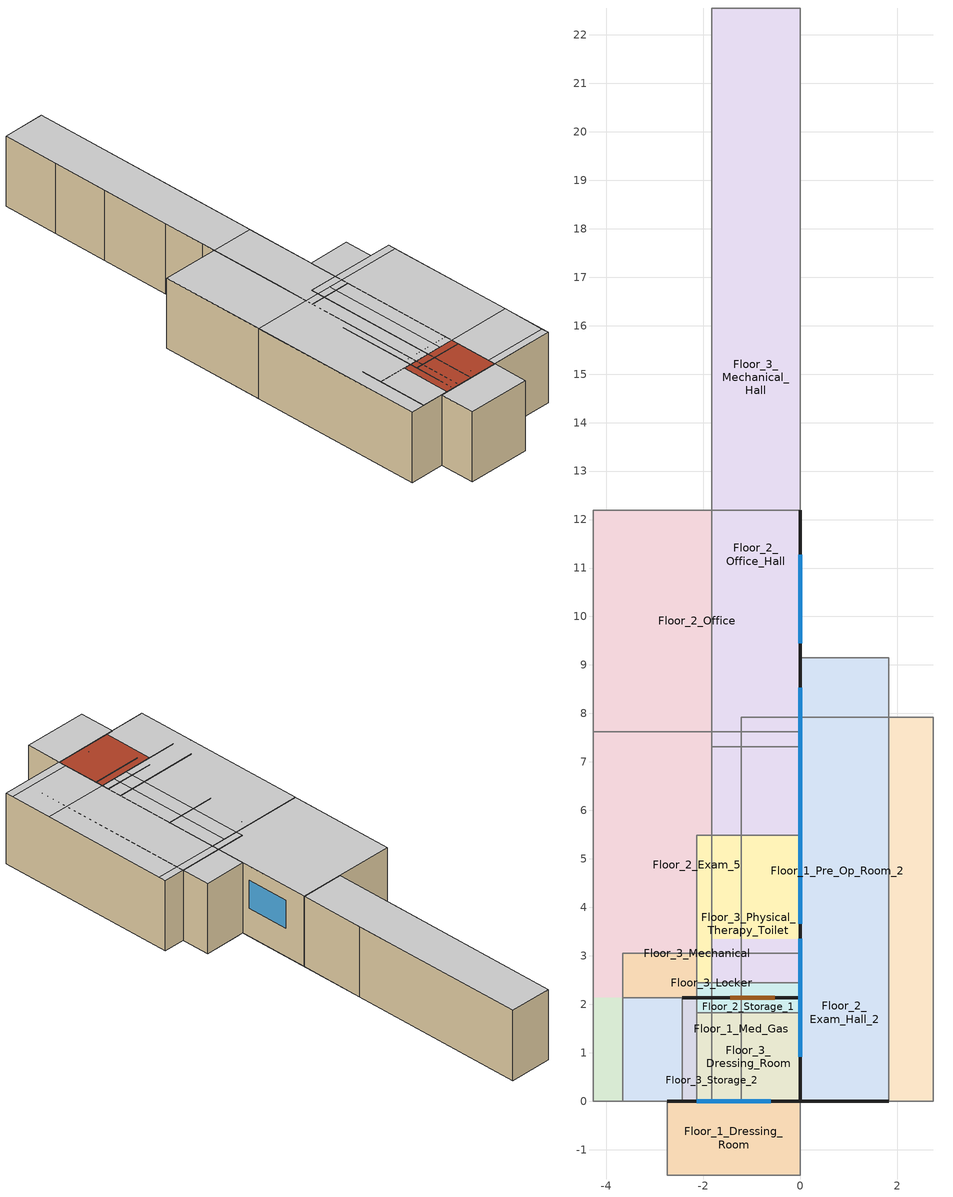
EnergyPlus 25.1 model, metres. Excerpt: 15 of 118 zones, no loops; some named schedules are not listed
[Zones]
Floor_1_Dressing_Room
 floor ground (Floor1DressingRoomSlab_Ffactor): 0,0 0,-1.52 -2.74,-1.52 -2.74,0 z0
 wall outside (ExtWall_MetalFramed_NonRes): 0,0 -2.74,0 z0:3.05
 wall to Floor_1_MRI_Toilet (IntWall_MetalFramed): 0,-1.52 0,0 z0:3.05
 wall to Floor_1_MRI_Control_Room (IntWall_MetalFramed): -2.74,0 -2.74,-1.52 z0:3.05
 wall to Floor_1_MRI_Hall (IntWall_MetalFramed): -2.74,-1.52 0,-1.52 z0:3.05
 window (FixedWindow_NonRes): -0.61,0 -2.13,0 z0.91:2.44
 ceiling to Floor_2_Work (IntFloor Reversed): 0,-1.52 0,0 -2.74,0 -2.74,-1.52 z3.05
Floor_1_Med_Gas
 floor ground (Floor1MedGasSlab_Ffactor): -2.44,0 -2.44,2.13 0,2.13 0,0 z0
 wall outside (ExtWall_MetalFramed_NonRes): 0,0 0,2.13 -2.44,2.13 z0:3.05
 wall to Floor_1_Utility_Hall (IntWall_MetalFramed): -2.44,0 0,0 z0:3.05
 wall to Floor_1_Storage (IntWall_MetalFramed): -2.44,2.13 -2.44,0 z0:3.05
 door (Swinging Door_con): -0.53,2.13 -1.44,2.13 z0:2.13
 roof outside (FlatRoof_WoodFramingAndOther_NonRes): -2.44,2.13 -2.44,0 0,0 0,2.13 z3.05
Floor_1_Pre_Op_Room_2
 floor adiabatic (IntFloor): 2.74,7.92 2.74,0 -1.22,0 -1.22,7.92 z0
 wall to Floor_1_Nourishment (IntWall_MetalFramed): 2.74,0 2.74,7.92 z0:3.05
 wall to Floor_1_Nurse_Station (IntWall_MetalFramed): -1.22,0 2.74,0 z0:3.05
 wall to Floor_1_Pre_Op_Hall (IntWall_MetalFramed): -1.22,7.92 -1.22,0 z0:3.05
 wall to Floor_1_Locker_Room_Hall (IntWall_MetalFramed): 2.74,7.92 -1.22,7.92 z0:3.05
 ceiling to Floor_2_Exam_Hall_1 (IntFloor Reversed): -1.22,0 -0.91,0 -0.91,0.3 -1.22,0.3 z3.05
 ceiling to Floor_2_Work_Hall (IntFloor Reversed): -1.22,7.92 -1.22,7.62 2.74,7.62 2.74,7.92 z3.05
 ceiling to Floor_2_Exam_2 (IntFloor Reversed): 2.74,0 2.74,0.3 -0.91,0.3 -0.91,0 z3.05
 ceiling to Floor_2_Reception_Hall (IntFloor Reversed): 2.74,0.3 2.74,2.13 -1.22,2.13 -1.22,0.3 z3.05
 ceiling to Floor_2_X_Ray (IntFloor Reversed): 2.74,2.13 2.74,7.62 -0.61,7.62 -0.61,2.13 z3.05
 ceiling to Floor_2_Scheduling_2 (IntFloor Reversed): -0.61,2.13 -0.61,7.62 -1.22,7.62 -1.22,2.13 z3.05
Floor_2_Exam_5
 floor to Floor_1_Electrical_Room (IntFloor): -4.27,0 -4.27,2.13 0,2.13 0,0 z0
 floor to Floor_1_Utility_Room (IntFloor): 0,7.62 0,2.13 -4.27,2.13 -4.27,7.62 z0
 wall outside (ExtWall_MetalFramed_NonRes): 0,0 0,7.62 z0:3.05
 wall to Floor_2_Utility (IntWall_MetalFramed): -4.27,0 0,0 z0:3.05
 wall to Floor_2_Office_Hall (IntWall_MetalFramed): -4.27,7.62 -4.27,0 z0:3.05
 wall to NE_Stair (IntWall_MetalFramed): 0,7.62 -4.27,7.62 z0:3.05
 window (FixedWindow_NonRes): 0,0.91 0,3.35 / 0,4.27 0,6.71 z1.22:2.44
Floor_2_Exam_Hall_2
 floor to Floor_1_Recovery_Room (IntFloor): 0,0 0,3.66 1.83,3.66 1.83,0 z0
 floor to Floor_1_Nurse_Hall (IntFloor): 0,3.66 0,6.1 1.83,6.1 1.83,3.66 z0
 floor to Floor_1_Nurse_Station (IntFloor): 0,6.1 0,8.84 1.83,8.84 1.83,6.1 z0
 floor to Floor_1_Nourishment (IntFloor): 0,9.14 0.3,9.14 0.3,8.84 0,8.84 z0
 floor to Floor_1_Clean (IntFloor): 1.83,8.84 0.3,8.84 0.3,9.14 1.83,9.14 z0
 wall outside (ExtWall_MetalFramed_NonRes): 0,0 1.83,0 z0:3.05
 wall to Floor_2_Exam_2 (IntWall_MetalFramed): 0,9.14 0,0 z0:3.05
 wall to Floor_2_Reception_Hall (IntWall_MetalFramed): 1.83,9.14 0,9.14 z0:3.05
 wall to Floor_2_Exam_3 (IntWall_MetalFramed): 1.83,0 1.83,9.14 z0:3.05
 ceiling to Floor_3_Undeveloped_1 (IntFloor Reversed): 1.83,9.14 0,9.14 0,0 1.83,0 z3.05
Floor_2_Office
 floor to Floor_1_Operating_Room_2 (IntFloor): 0,12.19 0,7.62 -4.27,7.62 -4.27,12.19 z0
 floor to Floor_1_Sub_Sterile (IntFloor): 0,7.62 0,3.35 -4.27,3.35 -4.27,7.62 z0
 floor to Floor_1_Operating_Room_1 (IntFloor): -4.27,0 -4.27,3.35 0,3.35 0,0 z0
 wall outside (ExtWall_MetalFramed_NonRes): 0,0 0,12.19 z0:3.05
 wall to Floor_2_Office_Hall (IntWall_MetalFramed): -4.27,12.19 -4.27,0 z0:3.05
 wall to Floor_2_Conference (IntWall_MetalFramed): -4.27,0 0,0 z0:3.05
 wall to Floor_2_Utility (IntWall_MetalFramed): 0,12.19 -4.27,12.19 z0:3.05
 window (FixedWindow_NonRes): 0,9.45 0,11.28 / 0,3.66 0,5.49 / 0,0.91 0,2.74 / 0,6.71 0,8.53 z1.22:2.44
 ceiling to Floor_3_Physical_Therapy_1 (IntFloor Reversed): 0,0 0,2.44 -4.27,2.44 -4.27,0 z3.05
 ceiling to Floor_3_Work (IntFloor Reversed): -4.27,12.19 -4.27,2.44 0,2.44 0,12.19 z3.05
Floor_2_Office_Hall
 floor to Floor_1_Operating_Room_1 (IntFloor): -1.83,3.35 0,3.35 0,0 -1.83,0 z0
 floor to Floor_1_Scrub (IntFloor): -1.83,7.62 0,7.62 0,3.35 -1.83,3.35 z0
 floor to Floor_1_Operating_Room_2 (IntFloor): -1.83,14.94 0,14.94 0,7.62 -1.83,7.62 z0
 floor to Floor_1_Utility_Janitor (IntFloor): -1.83,14.94 -1.83,17.07 0,17.07 0,14.94 z0
 floor to Floor_1_Utility_Room (IntFloor): 0,22.56 0,17.07 -1.83,17.07 -1.83,22.56 z0
 wall to Floor_2_Exam_6 (IntWall_MetalFramed): -1.83,22.56 -1.83,20.12 z0:3.05
 wall to Floor_2_Conference (IntWall_MetalFramed): -1.83,0 0,0 z0:3.05
 wall to NE_Stair (IntWall_MetalFramed): 0,22.56 -1.83,22.56 z0:3.05
 wall to Floor_2_Utility (IntWall_MetalFramed): 0,12.19 0,14.94 z0:3.05
 wall to Floor_2_Storage_2 (IntWall_MetalFramed): -1.83,20.12 -1.83,17.68 z0:3.05
 wall to Floor_2_Nurse_Station_1 (IntWall_MetalFramed): -1.83,17.68 -1.83,14.63 z0:3.05
 wall to Floor_2_Work_Hall (IntWall_MetalFramed): -1.83,14.63 -1.83,12.8 z0:3.05
 wall to Floor_2_Conference_Toilet (IntWall_MetalFramed): -1.83,2.44 -1.83,0 z0:3.05
 wall to Floor_2_Lounge (IntWall_MetalFramed): -1.83,5.49 -1.83,2.44 z0:3.05
 wall to Floor_2_Scheduling_1 (IntWall_MetalFramed): -1.83,12.8 -1.83,7.32 z0:3.05
 wall to Floor_2_Reception_Hall (IntWall_MetalFramed): -1.83,7.32 -1.83,5.49 z0:3.05
 ceiling to Floor_3_Physical_Therapy_2 (IntFloor Reversed): -1.83,2.44 0,2.44 0,7.32 -1.83,7.32 z3.05
 ceiling to Floor_3_Physical_Therapy_1 (IntFloor Reversed): 0,0 0,2.44 -1.83,2.44 -1.83,0 z3.05
Floor_2_Reception_Toilet
 floor to Floor_1_Reception_Hall (IntFloor): 0,5.49 0,3.35 -2.13,3.35 -2.13,5.49 z0
 floor to Floor_1_Scheduling (IntFloor): -2.13,0 -2.13,3.35 0,3.35 0,0 z0
 wall to Floor_2_Scheduling_2 (IntWall_MetalFramed): 0,0 0,5.49 z0:3.05
 wall to Floor_2_Reception_Hall (IntWall_MetalFramed): -2.13,0 0,0 z0:3.05
 wall to Floor_2_Reception (IntWall_MetalFramed): -2.13,5.49 -2.13,0 z0:3.05
 wall to Floor_2_Work_Hall (IntWall_MetalFramed): 0,5.49 -2.13,5.49 z0:3.05
 ceiling to Floor_3_Undeveloped_2 (IntFloor Reversed): -2.13,5.49 -2.13,0 0,0 0,5.49 z3.05
Floor_2_Storage_1
 floor to Floor_1_Nurse_Hall (IntFloor): -2.13,2.44 0,2.44 0,0 -2.13,0 z0
 wall to Floor_2_Exam_Hall_3 (IntWall_MetalFramed): -2.13,2.44 -2.13,0 z0:3.05
 wall to Floor_2_Dictation (IntWall_MetalFramed): 0,2.44 -2.13,2.44 z0:3.05
 wall to Floor_2_Exam_4 (IntWall_MetalFramed): -2.13,0 0,0 z0:3.05
 wall to Floor_2_Conference_Toilet (IntWall_MetalFramed): 0,0 0,2.44 z0:3.05
 ceiling to Floor_3_Physical_Therapy_1 (IntFloor Reversed): 0,2.44 -2.13,2.44 -2.13,0 0,0 z3.05
Floor_3_Dressing_Room
 floor to Floor_2_X_Ray (IntFloor): -2.13,1.83 0,1.83 0,0 -2.13,0 z0
 wall to Floor_3_Physical_Therapy_Toilet (IntWall_MetalFramed): 0,1.83 -2.13,1.83 z0:3.05
 wall to Floor_3_Humid (IntWall_MetalFramed): -2.13,1.83 -2.13,0 z0:3.05
 wall to Floor_3_Physical_Therapy_2 (IntWall_MetalFramed): -2.13,0 0,0 z0:3.05
 wall to Floor_3_Storage_1 (IntWall_MetalFramed): 0,0 0,1.83 z0:3.05
 roof outside (FlatRoof_WoodFramingAndOther_NonRes): 0,1.83 -2.13,1.83 -2.13,0 0,0 z3.05
Floor_3_Locker
 floor to Floor_2_Exam_7 (IntFloor): 0,3.05 0,0 -3.66,0 -3.66,3.05 z0
 wall to Floor_3_Lounge (IntWall_MetalFramed): 0,0 0,3.05 z0:3.05
 wall to Floor_3_Lounge_Toilet (IntWall_MetalFramed): 0,3.05 -3.66,3.05 z0:3.05
 wall to Floor_3_Storage_2 (IntWall_MetalFramed): -3.66,0 0,0 z0:3.05
 wall to Floor_3_Office (IntWall_MetalFramed): -3.66,3.05 -3.66,0 z0:3.05
 roof outside (FlatRoof_WoodFramingAndOther_NonRes): 0,0 0,3.05 -3.66,3.05 -3.66,0 z3.05
Floor_3_Mechanical
 floor to Floor_2_Exam_5 (IntFloor): 0,7.62 0,0 -4.27,0 -4.27,7.62 z0
 wall outside (ExtWall_MetalFramed_NonRes): 0,0 0,7.62 z0:3.05
 wall to NE_Stair (IntWall_MetalFramed): 0,7.62 -4.27,7.62 z0:3.05
 wall to Floor_3_Mechanical_Hall (IntWall_MetalFramed): -4.27,7.62 -4.27,0 z0:3.05
 wall to Floor_3_Work (IntWall_MetalFramed): -4.27,0 0,0 z0:3.05
 window (FixedWindow_NonRes): 0,0.91 0,3.35 / 0,4.27 0,6.71 z1.22:2.44
 roof outside (FlatRoof_WoodFramingAndOther_NonRes): 0,0 0,7.62 -4.27,7.62 -4.27,0 z3.05
Floor_3_Mechanical_Hall
 floor to Floor_2_Office_Hall (IntFloor): 0,7.32 -1.83,7.32 -1.83,22.56 0,22.56 z0
 wall to Floor_3_Work (IntWall_MetalFramed): 0,7.32 0,14.94 z0:3.05
 wall to NE_Stair (IntWall_MetalFramed): 0,22.56 -1.83,22.56 z0:3.05
 wall to Floor_3_Lounge (IntWall_MetalFramed): -1.83,22.56 -1.83,14.63 z0:3.05
 wall to Floor_3_Physical_Therapy_2 (IntWall_MetalFramed): -1.83,7.32 0,7.32 z0:3.05
 wall to Floor_3_Utility (IntWall_MetalFramed): -1.83,12.8 -1.83,9.14 z0:3.05
 wall to Floor_3_Office_Hall (IntWall_MetalFramed): -1.83,14.63 -1.83,12.8 z0:3.05
 wall to Floor_3_Storage_1 (IntWall_MetalFramed): -1.83,9.14 -1.83,7.32 z0:3.05
 roof outside (FlatRoof_WoodFramingAndOther_NonRes): 0,7.32 0,22.56 -1.83,22.56 -1.83,7.32 z3.05
Floor_3_Physical_Therapy_Toilet
 floor to Floor_2_X_Ray (IntFloor): 0,1.83 -2.13,1.83 -2.13,5.49 0,5.49 z0
 wall to Floor_3_Utility (IntWall_MetalFramed): 0,1.83 0,5.49 z0:3.05
 wall to Floor_3_Office_Hall (IntWall_MetalFramed): 0,5.49 -2.13,5.49 z0:3.05
 wall to Floor_3_Humid (IntWall_MetalFramed): -2.13,5.49 -2.13,1.83 z0:3.05
 roof outside (FlatRoof_WoodFramingAndOther_NonRes): -2.13,1.83 0,1.83 0,5.49 -2.13,5.49 z3.05
Floor_3_Storage_2
 floor to Floor_2_Exam_7 (IntFloor): -3.66,0 -3.66,2.13 0,2.13 0,0 z0
 wall to Floor_3_Office (IntWall_MetalFramed): -3.66,2.13 -3.66,0 z0:3.05
 wall to Floor_3_Lounge (IntWall_MetalFramed): 0,0 0,2.13 z0:3.05
 wall to Floor_3_Office_Hall (IntWall_MetalFramed): -3.66,0 0,0 z0:3.05
 roof outside (FlatRoof_WoodFramingAndOther_NonRes): -3.66,2.13 -3.66,0 0,0 0,2.13 z3.05
[Building]
Outpatient: North Axis {deg}=0; Loads Convergence Tolerance Value {W}=0.5; Temperature Convergence Tolerance Value {deltaC}=0.5; Solar Distribution=FullExterior; Maximum Number of Warmup Days=50
[Site:Location]
RED BLUFF: Latitude {deg}=38.58; Longitude {deg}=-121.49; Time Zone {hr}=-8; Elevation {m}=107.5944
[SizingPeriod:DesignDay] Day of Month=21; Day Type=SummerDesignDay; Dry-Bulb Temperature Range Modifier Type=DefaultMultipliers; Humidity Condition Type=WetBulb; Barometric Pressure {Pa}=100043; Wind Speed {m/s}=3.5; Wind Direction {deg}=150; Rain Indicator=No; Snow Indicator=No; Daylight Saving Time Indicator=No; Solar Model Indicator=ASHRAETau
Name | Month | Maximum Dry-Bulb Temperature {C} | Daily Dry-Bulb Temperature Range {deltaC} | Wetbulb or DewPoint at Maximum Dry-Bulb {C} | ASHRAE Clear Sky Optical Depth for Beam Irradiance (taub) | ASHRAE Clear Sky Optical Depth for Diffuse Irradiance (taud)
RED BLUFF  August .4% Condns DB=>MCWB | 8 | 42.2 | 17.3 | 21.1 | 0.337 | 2.494
RED BLUFF  July .4% Condns DB=>MCWB | 7 | 43.3 | 17.1 | 20.9 | 0.354 | 2.452
RED BLUFF  June .4% Condns DB=>MCWB | 6 | 42.4 | 15.3 | 20.3 | 0.349 | 2.478
RED BLUFF  November .4% Condns DB=>MCWB | 11 | 27.2 | 11.2 | 14.3 | 0.31 | 2.553
[Site:WaterMainsTemperature]
Calculation Method=Schedule; Temperature Schedule=WaterMainCZ11
[Material]
Name | Roughness | Thickness {m} | Conductivity {W/m-K} | Density {kg/m3} | Specific Heat {J/kg-K} | Thermal Absorptance | Solar Absorptance | Visible Absorptance
Air - Metal Wall Framing - 16 or 24 in. OC | Smooth | 0.1397 | 1.22017 | 1.28148 | 1004.832 | 0.9 | 0.7 | 0.7
ExtWall_MetalFramed_NonRes Insulation | Smooth | 0.007874 | 0.0230188 | 16.0185 | 1130.436 | 0.9 | 0.7 | 0.7
Gypsum Board - 5/8 in. | MediumRough | 0.016002 | 0.158656 | 640.739 | 1130.436 | 0.9 | 0.7 | 0.8
Metal Standing Seam - 1/16 in. | Smooth | 0.0015875 | 15.363 | 7820.53 | 502.416 | 0.85 | 0.92 | 0.85
Stucco - 7/8 in. | MediumRough | 0.022352 | 0.700948 | 1855.1 | 837.36 | 0.9 | 0.7 | 0.8
Concrete - 140 lb/ft3 - 4 in. | MediumRough | 0.1016 | 1.9514 | 2239.06 | 921.096 | 0.9 | 0.7 | 0.8
Carpet - 3/4 in. | Smooth | 0.01905 | 0.0455183 | 288.332 | 1381.644 | 0.9 | 0.7 | 0.8
Metal Deck - 1/16 in. | MediumRough | 0.0015875 | 45.3452 | 7820.53 | 502.416 | 0.9 | 0.7 | 0.8
Built-up roofing | Rough | 0.0002413 | 0.023072 | 17940.7 | 6.10864e+06 | 0.9 | 0.7 | 0.8
FlatRoof_WoodFramingAndOther_NonRes Insulation | Smooth | 0.063754 | 0.0230188 | 16.0185 | 1130.436 | 0.9 | 0.7 | 0.8
[Material:NoMass]
Opaque Door panel_con: Roughness=MediumRough; Thermal Resistance {m2-K/W}=0.475973; Thermal Absorptance=0.9; Solar Absorptance=0.7; Visible Absorptance=0.7
[WindowMaterial:SimpleGlazingSystem]
FixedWindow_NonRes Material: U-Factor {W/m2-K}=5.8418; Solar Heat Gain Coefficient=0.7252; Visible Transmittance=0.42
[Construction]
FixedWindow_NonRes: FixedWindow_NonRes Material
IntWall_MetalFramed: Gypsum Board - 5/8 in., Air - Metal Wall Framing - 16 or 24 in. OC, Gypsum Board - 5/8 in.
ExtWall_MetalFramed_NonRes: Stucco - 7/8 in., ExtWall_MetalFramed_NonRes Insulation, Air - Metal Wall Framing - 16 or 24 in. OC, Gypsum Board - 5/8 in.
IntFloor: Metal Deck - 1/16 in., Concrete - 140 lb/ft3 - 4 in., Carpet - 3/4 in.
FlatRoof_WoodFramingAndOther_NonRes: Built-up roofing, Metal Standing Seam - 1/16 in., FlatRoof_WoodFramingAndOther_NonRes Insulation, Gypsum Board - 5/8 in.
IntFloor Reversed: Carpet - 3/4 in., Concrete - 140 lb/ft3 - 4 in., Metal Deck - 1/16 in.
Swinging Door_con: Opaque Door panel_con
[Construction:FfactorGroundFloor] F-Factor {W/m-K}=1.26363
Name | Area {m2} | PerimeterExposed {m}
Floor1DressingRoomSlab_Ffactor | 4.18064 | 2.7432
Floor1MedGasSlab_Ffactor | 5.20257 | 4.572
[InternalMass] Construction=IntWall_MetalFramed
Name | Zone or ZoneList | Surface Area {m2}
Floor 1 Dressing Room_InternalMass_1 | Floor_1_Dressing_Room | 8.3613
Floor 1 Med Gas_InternalMass_1 | Floor_1_Med_Gas | 10.4051
Floor 1 Pre-Op Room 2_InternalMass_1 | Floor_1_Pre_Op_Room_2 | 62.8025
Floor 2 Exam 5_InternalMass_1 | Floor_2_Exam_5 | 65.0321
Floor 2 Exam Hall 2_InternalMass_1 | Floor_2_Exam_Hall_2 | 33.4451
Floor 2 Office_InternalMass_1 | Floor_2_Office | 104.0514
Floor 2 Office Hall_InternalMass_1 | Floor_2_Office_Hall | 82.4979
Floor 2 Reception Toilet_InternalMass_1 | Floor_2_Reception_Toilet | 23.4116
Floor 2 Storage 1_InternalMass_1 | Floor_2_Storage_1 | 10.4051
Floor 3 Dressing Room_InternalMass_1 | Floor_3_Dressing_Room | 7.8039
Floor 3 Locker_InternalMass_1 | Floor_3_Locker | 22.2967
Floor 3 Mechanical_InternalMass_1 | Floor_3_Mechanical | 65.0321
Floor 3 Mechanical Hall_InternalMass_1 | Floor_3_Mechanical_Hall | 55.7418
Floor 3 Physical Therapy Toilet_InternalMass_1 | Floor_3_Physical_Therapy_Toilet | 15.6077
Floor 3 Storage 2_InternalMass_1 | Floor_3_Storage_2 | 15.6077
[Daylighting:Controls]
Floor 2 Office_DaylCtrl: Zone or Space=Floor_2_Office; Lighting Control Type=Continuousoff; Minimum Input Power Fraction for Continuous or ContinuousOff Dimming Control=0.2; Minimum Light Output Fraction for Continuous or ContinuousOff Dimming Control=0.2; Number of Stepped Control Steps=1; Probability Lighting will be Reset When Needed in Manual Stepped Control=1; Glare Calculation Daylighting Reference Point=Floor 2 Office_DaylRefPt1; Glare Calculation Azimuth Angle of View Direction Clockwise from Zone y-Axis {deg}=0; Maximum Allowable Discomfort Glare Index=22; Daylighting Reference Point 1=Floor 2 Office_DaylRefPt1; Fraction of Lights Controlled by Reference Point 1=0.57; Illuminance Setpoint at Reference Point 1 {lux}=323; Daylighting Reference Point 2=Floor 2 Office_DaylRefPt2; Fraction of Lights Controlled by Reference Point 2=0.43; Illuminance Setpoint at Reference Point 2 {lux}=323
[Zone] Type=1; Multiplier=1; Ceiling Height {m}=autocalculate; Volume {m3}=autocalculate; Part of Total Floor Area=Yes
Name | Floor Area {m2}
Floor_2_Exam_5; Floor_3_Mechanical | 32.51605
Floor_1_Med_Gas; Floor_2_Storage_1 | 5.202568
Floor_1_Dressing_Room | 4.180635
Floor_3_Dressing_Room | 3.901926
Floor_2_Exam_Hall_2 | 16.72254
Floor_2_Office_Hall | 41.2489
Floor_3_Mechanical_Hall | 27.8709
Floor_2_Reception_Toilet | 11.7058
Floor_3_Physical_Therapy_Toilet; Floor_3_Storage_2 | 7.803852
Floor_3_Locker | 11.14836
Floor_2_Office | 52.02568
Floor_1_Pre_Op_Room_2 | 31.4012
[ZoneInfiltration:DesignFlowRate] Design Flow Rate Calculation Method=Flow/ExteriorWallArea; Flow Rate per Exterior Surface Area {m3/s-m2}=0.00173228; Constant Term Coefficient=1; Temperature Term Coefficient=0; Velocity Term Coefficient=0.224052; Velocity Squared Term Coefficient=0; Density Basis=Outdoor
Name | Zone or ZoneList or Space or SpaceList | Schedule
Infil_Floor_2_Exam_5 | Floor_2_Exam_5 | OutpatientHealthInfiltration
Infil_Floor_1_Med_Gas | Floor_1_Med_Gas | OutpatientHealthInfiltration
Infil_Floor_1_Dressing_Room | Floor_1_Dressing_Room | OutpatientOfficeInfiltration
Infil_Floor_3_Dressing_Room | Floor_3_Dressing_Room | OutpatientOfficeInfiltration
Infil_Floor_3_Mechanical | Floor_3_Mechanical | OutpatientHealthInfiltration
Infil_Floor_2_Exam_Hall_2 | Floor_2_Exam_Hall_2 | OutpatientHealthInfiltration
Infil_Floor_2_Office_Hall | Floor_2_Office_Hall | OutpatientHealthInfiltration
Infil_Floor_3_Mechanical_Hall | Floor_3_Mechanical_Hall | OutpatientHealthInfiltration
Infil_Floor_2_Reception_Toilet | Floor_2_Reception_Toilet | OutpatientHealthInfiltration
Infil_Floor_3_Physical_Therapy_Toilet | Floor_3_Physical_Therapy_Toilet | OutpatientHealthInfiltration
Infil_Floor_3_Locker | Floor_3_Locker | OutpatientHealthInfiltration
Infil_Floor_2_Storage_1 | Floor_2_Storage_1 | OutpatientHealthInfiltration
Infil_Floor_3_Storage_2 | Floor_3_Storage_2 | OutpatientHealthInfiltration
Infil_Floor_2_Office | Floor_2_Office | OutpatientOfficeInfiltration
Infil_Floor_1_Pre_Op_Room_2 | Floor_1_Pre_Op_Room_2 | OutpatientHealthInfiltration
[Exterior:Lights] Control Option=AstronomicalClock
Name | Schedule | Design Level {W}
ExtLights_Motion_Outpatient | OutpatientExtLightingMotionCtrl | 1841.885
ExtLights_NonMotion_Outpatient | OutpatientExtLightingNonMotionCtrl | 1030.665
[Exterior:FuelEquipment]
Elevator_Outpatient: Fuel Use Type=Electricity; Schedule=OutpatientElevator; Design Level {W}=13860.78
[Schedule:Week:Daily]
OutpatientExtLightingMotionCtrlWk: OutpatientExtLightingMotionCtrlSun, OutpatientExtLightingMotionCtrlWD, OutpatientExtLightingMotionCtrlWD, OutpatientExtLightingMotionCtrlWD, OutpatientExtLightingMotionCtrlWD, OutpatientExtLightingMotionCtrlWD, OutpatientExtLightingMotionCtrlSat, OutpatientExtLightingMotionCtrlSun, OutpatientExtLightingMotionCtrlWD, OutpatientExtLightingMotionCtrlWD, OutpatientExtLightingMotionCtrlSun, OutpatientExtLightingMotionCtrlSun
OutpatientExtLightingNonMotionCtrlWk: OutpatientExtLightingNonMotionCtrlSun, OutpatientExtLightingNonMotionCtrlWD, OutpatientExtLightingNonMotionCtrlWD, OutpatientExtLightingNonMotionCtrlWD, OutpatientExtLightingNonMotionCtrlWD, OutpatientExtLightingNonMotionCtrlWD, OutpatientExtLightingNonMotionCtrlSat, OutpatientExtLightingNonMotionCtrlSun, OutpatientExtLightingNonMotionCtrlWD, OutpatientExtLightingNonMotionCtrlWD, OutpatientExtLightingNonMotionCtrlSun, OutpatientExtLightingNonMotionCtrlSun
OutpatientHealthInfiltrationWk: OutpatientHealthInfiltrationSun, OutpatientHealthInfiltrationWD, OutpatientHealthInfiltrationWD, OutpatientHealthInfiltrationWD, OutpatientHealthInfiltrationWD, OutpatientHealthInfiltrationWD, OutpatientHealthInfiltrationSat, OutpatientHealthInfiltrationSun, OutpatientHealthInfiltrationWD, OutpatientHealthInfiltrationWD, OutpatientHealthInfiltrationSun, OutpatientHealthInfiltrationSun
OutpatientOfficeInfiltrationWk: OutpatientOfficeInfiltrationSun, OutpatientOfficeInfiltrationWD, OutpatientOfficeInfiltrationWD, OutpatientOfficeInfiltrationWD, OutpatientOfficeInfiltrationWD, OutpatientOfficeInfiltrationWD, OutpatientOfficeInfiltrationSat, OutpatientOfficeInfiltrationSun, OutpatientOfficeInfiltrationWD, OutpatientOfficeInfiltrationWD, OutpatientOfficeInfiltrationSun, OutpatientOfficeInfiltrationSun
[Schedule:Year]
OutpatientElevator: OutpatientElevatorWk, 1, 1, 12, 31
OutpatientExtLightingMotionCtrl: OutpatientExtLightingMotionCtrlWk, 1, 1, 12, 31
OutpatientExtLightingNonMotionCtrl: OutpatientExtLightingNonMotionCtrlWk, 1, 1, 12, 31
OutpatientHealthInfiltration: OutpatientHealthInfiltrationWk, 1, 1, 12, 31
OutpatientOfficeInfiltration: OutpatientOfficeInfiltrationWk, 1, 1, 12, 31
[Schedule:Compact]
WaterMainCZ11: Through: 1/31, For: AllDays, Until: 24:00, 10.89, Through: 2/28, For: AllDays, Until: 24:00, 10.28, Through: 3/31, For: AllDays, Until: 24:00, 11.28, Through: 4/30, For: AllDays, Until: 24:00, 12.28, Through: 5/31, For: AllDays, Until: 24:00, 12.56, Through: 6/30, For: AllDays, Until: 24:00, 14.5, Through: 7/31, For: AllDays, Until: 24:00, 17.11, Through: 8/31, For: AllDays, Until: 24:00, 18, Through: 9/30, For: AllDays, Until: 24:00, 17.39, Through: 10/31, For: AllDays, Until: 24:00, 16.33, Through: 11/30, For: AllDays, Until: 24:00, 14, Through: 12/31, For: AllDays, Until: 24:00, 11.78
